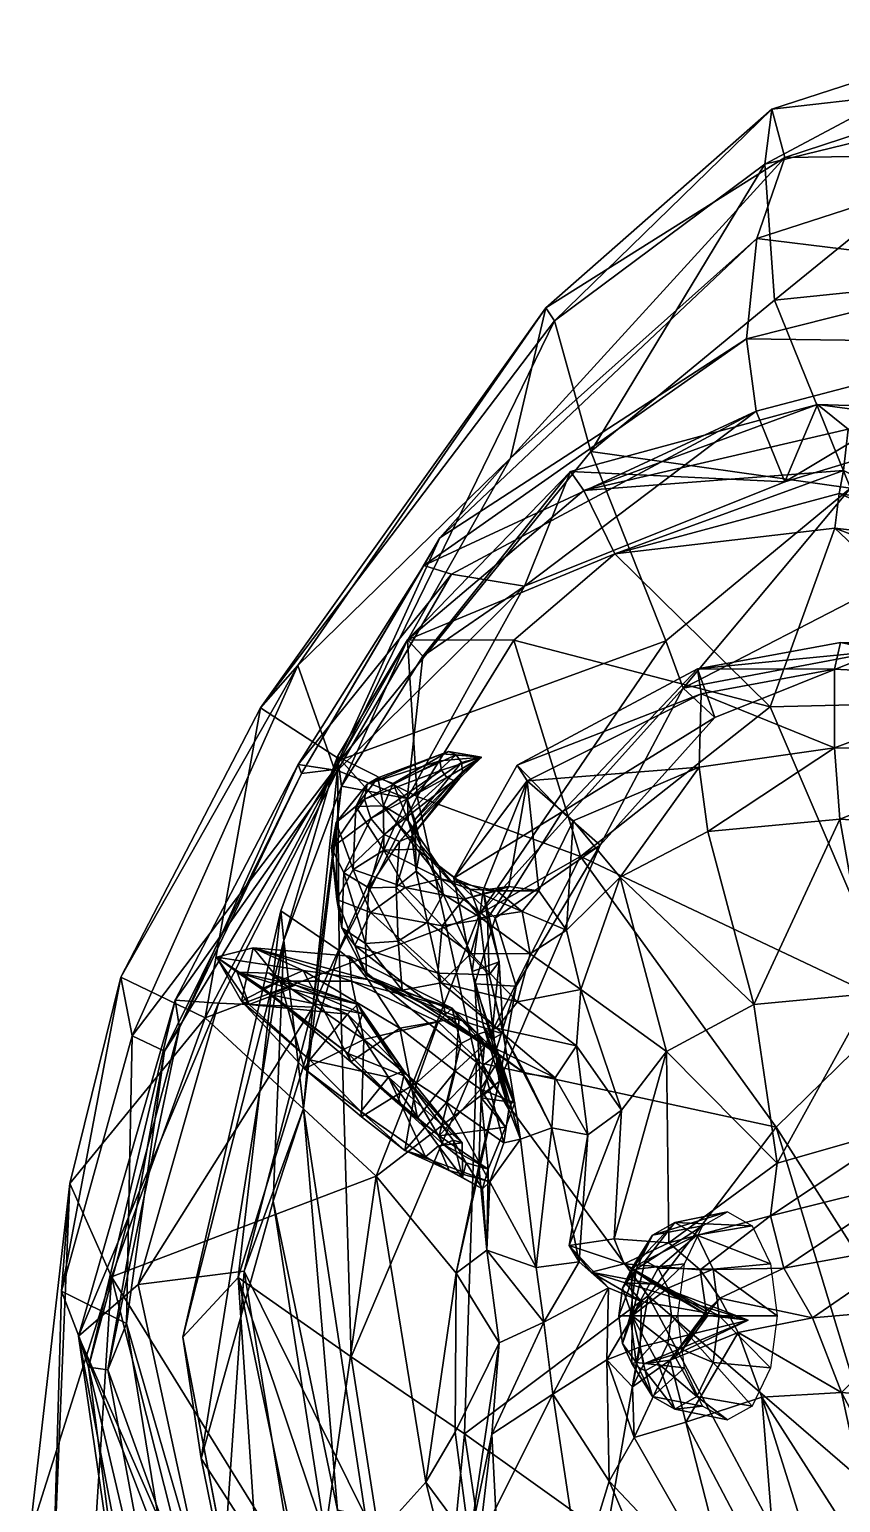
# Model space of a CAD drawing. Extents: x -0.46 to 0.46, y 0 to 1.52.
# Drawn here: x -0.46 to -0.083, y 0.83 to 1.515 of the extents above; entities that cross this region are included whole.
import ezdxf

# ---------------------------------------------------------------- set-up
doc = ezdxf.new("R2010")
doc.units = 0

# ---------------------------------------------------------------- blocks, each defined once
blk = doc.blocks.new('Mesh')
at = {"layer": 'Meshes'}
mesh = blk.add_polyface(dxfattribs=at)
corners = [(0, 1.515251, -0.533029), (-0.114572, 1.478219, -0.524305), (0, 1.491224, -0.36132), (-0.10853, 1.455653, -0.355331), (-0.113353, 1.389298, -0.829547), (0, 1.401005, -0.850805), (-0.077967, 1.301869, -0.944955), (-0.121794, 1.337687, 0.126862), (-0.108528, 1.304915, 0.360089), (0, 1.3697, 0.123007), (-0.117833, 1.452666, -0.677125), (0, 1.481308, -0.69482), (-0.335016, 1.21944, -0.477144), (-0.21962, 1.385795, -0.509012), (-0.352477, 1.199774, -0.606807), (-0.215624, 1.379687, -0.638821), (-0.201975, 1.300758, 0.676339), (-0.284059, 1.231316, 0.669572), (-0.187521, 1.271414, 0.788019), (-0.093267, 1.340819, 0.537123), (-0.078983, 1.329372, 0.67276), (0, 1.328178, 0.531584), (-0.038019, 1.34237, 0.674176), (-0.208275, 1.309593, 0.514568), (-0.113353, 1.389298, -0.829547), (-0.077967, 1.301869, -0.944955), (-0.198746, 1.318974, -0.792401), (-0.163891, 1.230911, -0.925097), (-0.117833, 1.452666, -0.677125), (-0.215624, 1.379687, -0.638821), (-0.114572, 1.478219, -0.524305), (-0.21962, 1.385795, -0.509012), (-0.10853, 1.455653, -0.355331), (-0.236095, 1.315803, -0.33644), (-0.126253, 1.371295, -0.069033), (-0.27641, 1.265942, -0.024242), (-0.121794, 1.337687, 0.126862), (-0.26358, 1.261915, 0.140392), (-0.093267, 1.340819, 0.537123), (-0.108528, 1.304915, 0.360089), (-0.229655, 1.256244, 0.334608), (-0.083203, 1.299486, 0.776489), (-0.085151, 1.283248, 0.801816), (-0.121475, 1.417969, -0.199653), (0, 1.457249, -0.212704), (-0.236095, 1.315803, -0.33644), (-0.121475, 1.417969, -0.199653), (-0.268996, 1.278754, -0.166749), (-0.126253, 1.371295, -0.069033), (0, 1.403213, -0.085812), (0, 1.457249, -0.212704), (-0.121475, 1.417969, -0.199653), (-0.108528, 1.304915, 0.360089), (0, 1.337871, 0.376398), (-0.078983, 1.329372, 0.67276), (-0.198746, 1.318974, -0.792401), (-0.315181, 1.175598, -0.764996), (-0.063837, 1.256372, -1.006457), (0, 1.268361, -1.014367), (-0.081137, 1.310106, 0.74677), (-0.083203, 1.299486, 0.776489), (-0.049248, 1.293766, 0.745544), (-0.031367, 1.277087, 0.777065), (-0.028482, 1.340985, 0.725216), (-0.060854, 1.324017, 0.725216), (-0.027126, 1.328997, 0.812922), (-0.039245, 1.297518, 0.812922), (-0.049248, 1.293766, 0.745544), (-0.029112, 1.273484, 0.812922), (-0.078983, 1.329372, 0.67276), (-0.060854, 1.324017, 0.725216), (-0.083203, 1.299486, 0.776489), (-0.085151, 1.283248, 0.801816), (-0.031367, 1.277087, 0.777065), (0, 1.251145, 0.798667), (-0.081137, 1.310106, 0.74677)]
mesh.append_faces([[corners[k] for k in face] for face in [(0, 1, 2), (3, 2, 1), (4, 5, 6), (7, 8, 9), (1, 0, 10), (11, 10, 0), (12, 13, 14), (15, 14, 13), (16, 17, 18), (19, 20, 21), (20, 22, 21), (16, 23, 17), (24, 25, 26), (27, 26, 25), (24, 26, 28), (29, 28, 26), (30, 31, 32), (33, 32, 31), (34, 35, 36), (37, 36, 35), (38, 39, 23), (40, 23, 39), (41, 18, 42), (43, 44, 3), (13, 12, 45), (32, 33, 46), (47, 46, 33), (7, 9, 48), (49, 48, 9), (37, 40, 36), (39, 36, 40), (50, 51, 49), (48, 49, 51), (46, 47, 34), (35, 34, 47), (52, 19, 53), (23, 16, 38), (54, 38, 16), (10, 11, 4), (55, 56, 15), (28, 29, 30), (31, 30, 29), (57, 6, 58), (59, 60, 61), (62, 61, 60), (63, 64, 65), (66, 65, 64), (67, 68, 64), (66, 64, 68), (20, 64, 22), (63, 22, 64), (59, 61, 69), (70, 69, 61), (71, 72, 73), (74, 73, 72), (16, 75, 54), (16, 18, 75), (41, 75, 18)]], dxfattribs={"color": 254})
mesh = blk.add_polyface(dxfattribs=at)
corners = [(0, 1.337871, 0.376398), (0, 1.3697, 0.123007), (-0.108528, 1.304915, 0.360089), (0, 1.491224, -0.36132), (-0.10853, 1.455653, -0.355331), (0, 1.457249, -0.212704), (0, 1.328178, 0.531584), (0, 1.337871, 0.376398), (-0.093267, 1.340819, 0.537123), (0, 1.401005, -0.850805), (-0.113353, 1.389298, -0.829547), (0, 1.481308, -0.69482), (-0.029112, 1.273484, 0.812922), (-0.049248, 1.293766, 0.745544), (0, 1.255352, 0.812923), (-0.029351, 1.297518, 1.253847), (-0.019217, 1.320011, 1.253847), (-0.030897, 1.297518, 1.166052), (-0.020764, 1.273851, 1.166052), (-0.033219, 1.297518, 1.075631), (-0.023086, 1.322514, 1.075631), (-0.033976, 1.297518, 0.991295), (-0.023843, 1.322813, 0.991295), (-0.023086, 1.272521, 1.075631), (-0.023843, 1.272223, 0.991295), (-0.020764, 1.321185, 1.166052), (-0.033976, 1.297518, 0.991295), (-0.023843, 1.322813, 0.991295), (-0.035195, 1.297518, 0.911391), (-0.025062, 1.323454, 0.911391), (-0.023843, 1.272223, 0.991295), (-0.022481, 1.271582, 0.911391), (-0.039245, 1.297518, 0.812922), (-0.027126, 1.328997, 0.812922), (-0.031367, 1.277087, 0.777065), (0, 1.259705, 0.777615), (-0.021388, 1.321433, 1.189144), (-0.032032, 1.297192, 1.188607), (-0.028351, 1.331795, 1.322527), (-0.043068, 1.305744, 1.325265), (-0.028212, 1.328228, 1.325265), (-0.021185, 1.321447, 1.189232), (-0.037459, 1.297919, 1.322527), (-0.03206, 1.297206, 1.188684), (-0.019151, 1.273409, 1.190492), (-0.028212, 1.269463, 1.325265), (-0.019341, 1.320054, 1.278736), (-0.029357, 1.297506, 1.27882), (-0.032102, 1.336557, 1.411768), (-0.046819, 1.306895, 1.414506), (-0.031963, 1.332496, 1.414506), (-0.016837, 1.320225, 1.279816), (-0.04121, 1.297986, 1.411768), (-0.029808, 1.297729, 1.280044), (-0.019007, 1.274121, 1.279646), (-0.031963, 1.265585, 1.414506), (-0.018579, 1.318616, 1.34945), (-0.028506, 1.297508, 1.349716), (-0.031193, 1.33642, 1.454803), (-0.043651, 1.305102, 1.457243), (-0.037113, 1.333909, 1.457243), (-0.018732, 1.318464, 1.349345), (-0.043483, 1.298096, 1.454802), (-0.027913, 1.297786, 1.349942), (-0.020142, 1.276685, 1.349716), (-0.037113, 1.264473, 1.457243), (-0.039525, 1.305181, 1.500012), (-0.027067, 1.336823, 1.497572), (-0.028506, 1.297508, 1.392485), (-0.032987, 1.334286, 1.500012), (-0.018732, 1.318464, 1.392114), (-0.039357, 1.298102, 1.497572), (-0.027913, 1.297786, 1.392711), (-0.020142, 1.276685, 1.392485), (-0.032987, 1.264132, 1.500012), (-0.029367, 1.333645, 1.537029), (-0.015223, 1.317866, 1.443193), (-0.035616, 1.298138, 1.534799), (-0.026855, 1.297816, 1.442678), (-0.015913, 1.277305, 1.443114), (-0.029367, 1.264803, 1.537029), (-0.036751, 1.29888, 1.53703), (-0.025818, 1.332395, 1.5348), (-0.021517, 1.29388, 1.443114), (-0.034451, 1.298699, 1.570149), (-0.023519, 1.327982, 1.567919), (-0.021517, 1.29388, 1.476234), (-0.043068, 1.289129, 1.325265), (-0.032032, 1.29768, 1.188607), (-0.028351, 1.263078, 1.322527), (-0.021388, 1.27344, 1.189144), (-0.046819, 1.287978, 1.414506), (-0.029357, 1.297367, 1.27882), (-0.032103, 1.258316, 1.411768), (-0.019341, 1.274819, 1.278735), (-0.043651, 1.289771, 1.457243), (-0.028506, 1.297365, 1.349716), (-0.031193, 1.258452, 1.454802), (-0.018579, 1.276257, 1.34945), (-0.039525, 1.289692, 1.500012), (-0.028506, 1.297365, 1.392485), (-0.027067, 1.258049, 1.497572), (-0.036751, 1.295993, 1.53703), (-0.021517, 1.300993, 1.443114), (-0.025818, 1.262478, 1.5348), (-0.034452, 1.296174, 1.570149), (-0.021517, 1.300993, 1.476233), (-0.023519, 1.266891, 1.567919)]
mesh.append_faces([[corners[k] for k in face] for face in [(0, 1, 2), (3, 4, 5), (6, 7, 8), (9, 10, 11), (12, 13, 14), (15, 16, 17), (17, 18, 15), (19, 20, 21), (22, 21, 20), (23, 19, 24), (21, 24, 19), (17, 25, 19), (19, 23, 17), (26, 27, 28), (29, 28, 27), (30, 26, 31), (28, 31, 26), (28, 29, 32), (33, 32, 29), (31, 28, 12), (32, 12, 28), (13, 34, 35), (36, 37, 38), (39, 38, 37), (40, 41, 42), (43, 42, 41), (43, 44, 42), (45, 42, 44), (46, 47, 48), (49, 48, 47), (50, 51, 52), (53, 52, 51), (53, 54, 52), (55, 52, 54), (56, 57, 58), (59, 58, 57), (60, 61, 62), (63, 62, 61), (63, 64, 62), (65, 62, 64), (66, 67, 68), (69, 70, 71), (72, 71, 70), (72, 73, 71), (74, 71, 73), (75, 76, 77), (78, 79, 77), (80, 77, 79), (81, 82, 83), (84, 85, 86), (87, 88, 89), (90, 89, 88), (91, 92, 93), (94, 93, 92), (95, 96, 97), (98, 97, 96), (99, 100, 101), (102, 103, 104), (105, 106, 107)]], dxfattribs={"color": 254})
mesh = blk.add_polyface(dxfattribs=at)
corners = [(-0.334864, 1.17344, -0.008152), (-0.27641, 1.265942, -0.024242), (-0.33344, 1.169196, -0.148889), (-0.268996, 1.278754, -0.166749), (-0.284178, 1.157604, 0.314571), (-0.229655, 1.256244, 0.334608), (-0.316565, 1.170591, 0.155535), (-0.26358, 1.261915, 0.140392), (-0.317998, 1.17101, -0.316945), (-0.236095, 1.315803, -0.33644), (-0.335016, 1.21944, -0.477144), (-0.316565, 1.170591, 0.155535), (-0.26358, 1.261915, 0.140392), (-0.315181, 1.175598, -0.764996), (-0.378254, 1.055511, -0.754824), (-0.352477, 1.199774, -0.606807), (-0.335016, 1.21944, -0.477144), (-0.412246, 1.047188, -0.462044), (-0.317998, 1.17101, -0.316945), (-0.352477, 1.199774, -0.606807), (-0.215624, 1.379687, -0.638821), (-0.315181, 1.175598, -0.764996), (-0.417389, 1.07446, -0.603646), (-0.316567, 1.177092, 0.674269), (-0.284059, 1.231316, 0.669572), (-0.314782, 1.163291, 0.525202), (-0.276877, 1.223775, 0.518283), (-0.279601, 1.158522, 0.77978), (-0.234621, 1.231194, 0.787648), (-0.341636, 1.0915, 0.537693), (-0.315812, 1.086902, 0.76278), (-0.280601, 1.147629, -1.383995), (-0.28407, 1.157102, -1.382217), (-0.277886, 1.135619, -1.36263), (-0.283686, 1.14722, -1.359002), (-0.282084, 1.1401, -1.390649), (-0.28002, 1.123823, -1.36877), (-0.301114, 1.148293, -1.408959), (-0.29499, 1.140857, -1.406136), (-0.313628, 1.122999, -1.379406), (-0.304027, 1.157166, -1.406916), (-0.319427, 1.134601, -1.375778), (-0.30281, 1.164291, -1.400832), (-0.317293, 1.146396, -1.369638), (-0.297857, 1.16712, -1.392846), (-0.30804, 1.153881, -1.363333), (-0.290769, 1.164499, -1.385752), (-0.295204, 1.154196, -1.35927), (-0.309341, 1.124591, -1.325785), (-0.294992, 1.133573, -1.325751), (-0.279711, 1.133962, -1.332219), (-0.258485, 1.170118, -1.431602), (-0.258912, 1.174341, -1.430779), (-0.259865, 1.166871, -1.434206), (-0.262486, 1.165891, -1.437617), (-0.287731, 1.137627, -1.399218), (-0.265684, 1.167361, -1.440051), (-0.268306, 1.170797, -1.440624), (-0.269087, 1.175026, -1.439328), (-0.267857, 1.178335, -1.436418), (-0.264932, 1.179409, -1.433226), (-0.261355, 1.177856, -1.431329)]
mesh.append_faces([[corners[k] for k in face] for face in [(0, 1, 2), (3, 2, 1), (4, 5, 6), (7, 6, 5), (8, 9, 10), (11, 12, 0), (1, 0, 12), (2, 3, 8), (9, 8, 3), (13, 14, 15), (16, 17, 18), (19, 20, 21), (15, 22, 16), (23, 24, 25), (26, 25, 24), (26, 4, 25), (23, 27, 24), (28, 24, 27), (25, 29, 23), (27, 23, 30), (31, 32, 33), (34, 33, 32), (35, 31, 36), (37, 38, 39), (40, 37, 41), (42, 40, 43), (41, 43, 40), (44, 42, 45), (43, 45, 42), (46, 44, 47), (45, 47, 44), (32, 46, 34), (47, 34, 46), (45, 43, 48), (47, 45, 49), (48, 49, 45), (34, 47, 50), (49, 50, 47), (51, 52, 31), (32, 31, 52), (53, 51, 35), (31, 35, 51), (54, 53, 55), (35, 55, 53), (56, 54, 38), (55, 38, 54), (57, 56, 37), (38, 37, 56), (58, 57, 40), (37, 40, 57), (59, 58, 42), (40, 42, 58), (60, 59, 44), (42, 44, 59), (61, 60, 46), (44, 46, 60), (52, 61, 32), (46, 32, 61)]], dxfattribs={"color": 254})
mesh = blk.add_polyface(dxfattribs=at)
corners = [(-0.248839, 1.114913, -1.231756), (-0.262511, 1.120451, -1.180367), (-0.228445, 1.165832, -1.270773), (-0.232968, 1.172981, -1.184636), (-0.243274, 1.101869, -1.109294), (-0.212075, 1.151285, -1.089059), (-0.147357, 1.206186, -1.283632), (-0.22289, 1.114574, -1.307619), (-0.207014, 1.147182, -1.323399), (-0.210056, 1.096257, -1.325508), (-0.236955, 1.116675, -1.282762), (-0.241466, 1.08159, -1.230007), (-0.253992, 1.077022, -1.187852), (-0.245983, 1.075521, -1.253788), (-0.246879, 1.101758, -1.260431), (-0.252712, 1.071416, -1.118911), (-0.198746, 1.318974, -0.792401), (-0.163891, 1.230911, -0.925097), (-0.315181, 1.175598, -0.764996), (-0.250557, 1.103714, -0.893329), (-0.234621, 1.231194, 0.787648), (-0.187521, 1.271414, 0.788019), (-0.284059, 1.231316, 0.669572), (-0.276877, 1.223775, 0.518283), (-0.208275, 1.309593, 0.514568), (-0.229655, 1.256244, 0.334608), (-0.284178, 1.157604, 0.314571), (-0.233541, 1.070262, -1.041313), (-0.194389, 1.135778, -1.019275), (-0.241454, 1.025889, -0.975757), (-0.279601, 1.158522, 0.77978), (-0.203523, 1.130556, 0.850704), (-0.251929, 1.03497, 0.841469), (-0.249671, 1.176748, -1.449145), (-0.258912, 1.174341, -1.430779), (-0.258485, 1.170118, -1.431602), (-0.259865, 1.166871, -1.434206), (-0.262486, 1.165891, -1.437617), (-0.265684, 1.167361, -1.440051), (-0.268306, 1.170797, -1.440624), (-0.269087, 1.175026, -1.439328), (-0.267857, 1.178335, -1.436418), (-0.264932, 1.179409, -1.433226), (-0.261355, 1.177856, -1.431329), (-0.254991, 1.115359, -1.321908), (-0.268611, 1.120257, -1.308589), (-0.242521, 1.114672, -1.305722), (-0.258017, 1.110665, -1.289274), (-0.249913, 1.102068, -1.335757), (-0.230654, 1.104962, -1.322045), (-0.254575, 1.085416, -1.344734), (-0.226949, 1.085243, -1.332009), (-0.203355, 1.06872, -1.329595), (-0.267872, 1.098341, -1.280775), (-0.270016, 1.076313, -1.278411), (-0.26745, 1.113072, -1.352851), (-0.269323, 1.125993, -1.342471), (-0.274699, 1.099968, -1.359736), (-0.268398, 1.071792, -1.346147)]
mesh.append_faces([[corners[k] for k in face] for face in [(0, 1, 2), (3, 2, 1), (4, 5, 1), (3, 1, 5), (2, 3, 6), (7, 8, 9), (8, 7, 2), (10, 2, 7), (11, 12, 0), (1, 0, 12), (13, 11, 14), (0, 14, 11), (2, 10, 0), (14, 0, 10), (12, 15, 1), (4, 1, 15), (16, 17, 18), (19, 18, 17), (20, 21, 22), (23, 22, 24), (24, 25, 23), (26, 23, 25), (27, 28, 4), (5, 4, 28), (19, 28, 29), (30, 31, 20), (31, 30, 32), (33, 34, 35), (33, 35, 36), (33, 36, 37), (33, 37, 38), (33, 38, 39), (33, 39, 40), (33, 40, 41), (33, 41, 42), (33, 42, 43), (33, 43, 34), (44, 45, 46), (47, 46, 45), (48, 44, 49), (46, 49, 44), (50, 48, 51), (49, 51, 48), (46, 47, 10), (14, 10, 47), (49, 46, 7), (10, 7, 46), (51, 49, 9), (7, 9, 49), (9, 52, 51), (53, 54, 13), (47, 53, 14), (13, 14, 53), (55, 56, 48), (44, 48, 56), (57, 55, 50), (48, 50, 55), (50, 58, 57)]], dxfattribs={"color": 254})
mesh = blk.add_polyface(dxfattribs=at)
corners = [(-0.082624, 1.230108, -1.17756), (-0.085409, 1.217723, -1.291375), (-0.149071, 1.21786, -1.182005), (-0.147357, 1.206186, -1.283632), (-0.14425, 1.14215, -1.389224), (-0.082855, 1.147955, -1.405828), (-0.12284, 1.06167, -1.432474), (-0.068456, 1.066913, -1.451326), (-0.085424, 1.181174, -1.351693), (-0.148332, 1.172147, -1.343492), (-0.14097, 1.195292, -1.081044), (-0.063693, 1.226234, -1.084658), (-0.082855, 1.147955, -1.405828), (-0.000017, 1.142934, -1.402693), (-0.068456, 1.066913, -1.451326), (-0.000017, 1.064723, -1.458554), (-0.085409, 1.217723, -1.291375), (-0.082624, 1.230108, -1.17756), (-0.000017, 1.213232, -1.287914), (-0.000017, 1.226909, -1.171195), (-0.085409, 1.217723, -1.291375), (-0.000017, 1.213232, -1.287914), (-0.085424, 1.181174, -1.351693), (-0.000017, 1.180527, -1.351366), (-0.063693, 1.226234, -1.084658), (0, 1.231919, -1.086145), (-0.14097, 1.195292, -1.081044), (-0.149071, 1.21786, -1.182005), (-0.212075, 1.151285, -1.089059), (-0.232968, 1.172981, -1.184636), (-0.147357, 1.206186, -1.283632), (-0.14425, 1.14215, -1.389224), (-0.12284, 1.06167, -1.432474), (-0.185049, 1.12097, -1.368596), (-0.207014, 1.147182, -1.323399), (-0.228445, 1.165832, -1.270773), (-0.148332, 1.172147, -1.343492), (-0.210056, 1.096257, -1.325508), (-0.203355, 1.06872, -1.329595), (-0.115223, 1.200244, 0.870956), (0, 1.203002, 0.842631), (-0.085151, 1.283248, 0.801816), (0, 1.251145, 0.798667), (-0.085151, 1.283248, 0.801816), (-0.187521, 1.271414, 0.788019), (-0.115223, 1.200244, 0.870956), (-0.234621, 1.231194, 0.787648), (0, 1.071758, 0.877127), (0, 1.203002, 0.842631), (-0.055367, 1.060557, 0.903845), (-0.115223, 1.200244, 0.870956), (-0.063837, 1.256372, -1.006457), (-0.155712, 1.208942, -1.01045), (-0.163891, 1.230911, -0.925097), (-0.077967, 1.301869, -0.944955), (-0.063837, 1.256372, -1.006457), (0, 1.268361, -1.014367), (-0.155712, 1.208942, -1.01045), (-0.194389, 1.135778, -1.019275), (-0.250557, 1.103714, -0.893329), (-0.163891, 1.230911, -0.925097), (-0.203523, 1.130556, 0.850704), (-0.055367, 1.060557, 0.903845), (0, 1.258652, 1.075632), (-0.023086, 1.272521, 1.075631), (0, 1.257709, 0.991296), (0, 1.261031, 1.166052), (-0.020764, 1.273851, 1.166052), (-0.023843, 1.272223, 0.991295), (0, 1.259761, 0.911391), (-0.022481, 1.271582, 0.911391), (0, 1.255352, 0.812923), (0, 1.259705, 0.777615), (-0.031367, 1.277087, 0.777065), (-0.000345, 1.253736, 1.325265), (-0.028351, 1.263078, 1.322527), (-0.000345, 1.26397, 1.188933), (-0.000345, 1.245701, 1.414506), (-0.032103, 1.258316, 1.411768), (-0.000345, 1.26503, 1.279529), (-0.000403, 1.245338, 1.457243), (-0.031193, 1.258452, 1.454802), (-0.000351, 1.267485, 1.349374), (-0.000403, 1.245729, 1.500012), (-0.027067, 1.258049, 1.497572), (-0.000351, 1.267485, 1.392143), (-0.000372, 1.25002, 1.53703), (-0.025818, 1.262478, 1.5348), (-0.000349, 1.269924, 1.442555), (-0.000372, 1.255745, 1.570149), (-0.023519, 1.266891, 1.567919), (-0.000349, 1.269924, 1.475675)]
mesh.append_faces([[corners[k] for k in face] for face in [(0, 1, 2), (3, 2, 1), (4, 5, 6), (7, 6, 5), (1, 8, 3), (9, 3, 8), (10, 11, 2), (0, 2, 11), (12, 13, 14), (15, 14, 13), (16, 17, 18), (19, 18, 17), (20, 21, 22), (23, 22, 21), (17, 24, 19), (25, 19, 24), (26, 27, 28), (29, 28, 27), (27, 30, 29), (31, 32, 33), (34, 35, 36), (30, 36, 35), (22, 23, 12), (13, 12, 23), (9, 8, 4), (5, 4, 8), (34, 36, 33), (31, 33, 36), (37, 33, 38), (33, 37, 34), (39, 40, 41), (42, 41, 40), (43, 44, 45), (46, 45, 44), (47, 48, 49), (50, 49, 48), (51, 11, 52), (10, 52, 11), (53, 54, 52), (51, 52, 54), (24, 55, 25), (56, 25, 55), (57, 26, 58), (28, 58, 26), (58, 59, 57), (60, 57, 59), (45, 46, 61), (45, 61, 62), (63, 64, 65), (66, 67, 63), (65, 68, 69), (69, 70, 71), (42, 72, 73), (74, 75, 76), (77, 78, 79), (80, 81, 82), (83, 84, 85), (86, 87, 88), (89, 90, 91)]], dxfattribs={"color": 254})
mesh = blk.add_polyface(dxfattribs=at)
corners = [(-0.315181, 1.175598, -0.764996), (-0.250557, 1.103714, -0.893329), (-0.378254, 1.055511, -0.754824), (-0.417389, 1.07446, -0.603646), (-0.352477, 1.199774, -0.606807), (-0.397077, 1.040035, -0.294104), (-0.317998, 1.17101, -0.316945), (-0.412246, 1.047188, -0.462044), (-0.33344, 1.169196, -0.148889), (-0.390117, 1.0509, -0.124181), (-0.334864, 1.17344, -0.008152), (-0.392133, 1.063792, 0.008478), (-0.316565, 1.170591, 0.155535), (-0.372005, 1.062321, 0.173291), (-0.284178, 1.157604, 0.314571), (-0.328173, 1.060432, 0.316278), (-0.335016, 1.21944, -0.477144), (-0.328173, 1.060432, 0.316278), (-0.314782, 1.163291, 0.525202), (-0.284178, 1.157604, 0.314571), (-0.343043, 1.105304, 0.675234), (-0.316567, 1.177092, 0.674269), (-0.341636, 1.0915, 0.537693), (-0.315812, 1.086902, 0.76278), (-0.251929, 1.03497, 0.841469), (-0.279601, 1.158522, 0.77978), (-0.341636, 1.0915, 0.537693), (-0.314782, 1.163291, 0.525202), (-0.332474, 1.013368, 0.404321), (-0.277886, 1.135619, -1.36263), (-0.28002, 1.123823, -1.36877), (-0.280601, 1.147629, -1.383995), (-0.287731, 1.137627, -1.399218), (-0.282084, 1.1401, -1.390649), (-0.289273, 1.116339, -1.375075), (-0.29499, 1.140857, -1.406136), (-0.30211, 1.116024, -1.379138), (-0.313628, 1.122999, -1.379406), (-0.319427, 1.134601, -1.375778), (-0.301114, 1.148293, -1.408959), (-0.283686, 1.14722, -1.359002), (-0.269323, 1.125993, -1.342471), (-0.279711, 1.133962, -1.332219), (-0.26745, 1.113072, -1.352851), (-0.274699, 1.099968, -1.359736), (-0.288424, 1.091233, -1.360377), (-0.303655, 1.090079, -1.354242), (-0.314641, 1.097327, -1.343556), (-0.317293, 1.146396, -1.369638), (-0.316908, 1.110568, -1.332587), (-0.309341, 1.124591, -1.325785), (-0.301231, 1.10448, -1.305795), (-0.308545, 1.089215, -1.316096), (-0.270016, 1.076313, -1.278411), (-0.285179, 1.11621, -1.302507), (-0.267872, 1.098341, -1.280775), (-0.268611, 1.120257, -1.308589), (-0.258017, 1.110665, -1.289274), (-0.254991, 1.115359, -1.321908), (-0.268398, 1.071792, -1.346147), (-0.286584, 1.068407, -1.340647), (-0.303199, 1.075418, -1.329213), (-0.294992, 1.133573, -1.325751), (-0.355943, 1.088021, -1.129597), (-0.372936, 1.0837, -1.126281), (-0.33253, 1.077487, -1.106033)]
mesh.append_faces([[corners[k] for k in face] for face in [(0, 1, 2), (3, 4, 2), (5, 6, 7), (6, 5, 8), (9, 8, 5), (8, 9, 10), (11, 10, 9), (10, 11, 12), (13, 12, 11), (14, 12, 15), (13, 15, 12), (7, 16, 3), (17, 18, 19), (20, 21, 22), (20, 23, 21), (23, 24, 25), (26, 27, 28), (29, 30, 31), (32, 33, 34), (30, 34, 33), (35, 32, 36), (34, 36, 32), (36, 37, 35), (37, 38, 39), (29, 40, 41), (42, 41, 40), (30, 29, 43), (41, 43, 29), (34, 30, 44), (43, 44, 30), (36, 34, 45), (44, 45, 34), (37, 36, 46), (45, 46, 36), (38, 37, 47), (46, 47, 37), (48, 38, 49), (47, 49, 38), (49, 50, 48), (51, 52, 53), (54, 51, 55), (53, 55, 51), (56, 54, 57), (55, 57, 54), (41, 42, 58), (56, 58, 42), (45, 44, 59), (46, 45, 60), (47, 46, 61), (49, 47, 52), (61, 52, 47), (50, 49, 51), (52, 51, 49), (62, 50, 54), (51, 54, 50), (42, 62, 56), (54, 56, 62), (63, 64, 65)]], dxfattribs={"color": 254})
mesh = blk.add_polyface(dxfattribs=at)
corners = [(-0.372005, 1.062321, 0.173291), (-0.409406, 0.931537, 0.18872), (-0.328173, 1.060432, 0.316278), (-0.29869, 0.981866, -0.872468), (-0.378254, 1.055511, -0.754824), (-0.250557, 1.103714, -0.893329), (-0.343043, 1.105304, 0.675234), (-0.362855, 0.934781, 0.685884), (-0.315812, 1.086902, 0.76278), (-0.341636, 1.0915, 0.537693), (-0.38856, 0.90697, 0.57361), (-0.343043, 1.105304, 0.675234), (-0.341636, 1.0915, 0.537693), (-0.332474, 1.013368, 0.404321), (-0.346506, 0.97024, 0.444275), (-0.328173, 1.060432, 0.316278), (-0.314782, 1.163291, 0.525202), (-0.417389, 1.07446, -0.603646), (-0.378254, 1.055511, -0.754824), (-0.441108, 0.978452, -0.605236), (-0.412246, 1.047188, -0.462044), (-0.445104, 0.928435, -0.474404), (-0.308545, 1.089215, -1.316096), (-0.303199, 1.075418, -1.329213), (-0.266311, 1.056594, -1.288375), (-0.286584, 1.068407, -1.340647), (-0.303655, 1.090079, -1.354242), (-0.343303, 1.07261, -1.163795), (-0.361312, 1.063353, -1.160513), (-0.355943, 1.088021, -1.129597), (-0.372936, 1.0837, -1.126281), (-0.292839, 1.027903, -1.167308), (-0.285725, 1.03096, -1.140543), (-0.312037, 1.057184, -1.163003), (-0.307133, 1.06183, -1.13848), (-0.311104, 1.08419, -1.142927), (-0.310089, 1.072658, -1.161948), (-0.355943, 1.088021, -1.129597), (-0.343303, 1.07261, -1.163795), (-0.357764, 1.061677, -1.155275), (-0.363313, 1.076717, -1.128177), (-0.305048, 1.057337, -1.109485), (-0.348236, 1.066348, -1.105636), (-0.351197, 1.069294, -1.09816), (-0.33253, 1.077487, -1.106033), (-0.302553, 1.07339, -1.120087), (-0.33253, 1.077487, -1.106033), (-0.310452, 1.035124, -1.086322), (-0.351197, 1.069294, -1.09816), (-0.311671, 1.038957, -1.094821), (-0.348236, 1.066348, -1.105636), (-0.336214, 1.070677, -1.11707), (-0.348472, 1.076251, -1.131245), (-0.338613, 1.069065, -1.146774), (-0.329556, 1.035929, -1.172598), (-0.331995, 1.031806, -1.180665), (-0.304381, 1.045494, -1.184538), (-0.269799, 1.053666, -1.17145), (-0.304381, 1.045494, -1.184538), (-0.263265, 1.060025, -1.151909), (-0.287615, 1.050728, -1.097294), (-0.305743, 1.011915, -1.176263), (-0.305398, 1.009541, -1.183834), (-0.279853, 1.025279, -1.188245), (-0.279442, 1.009008, -1.091644), (-0.288607, 1.01581, -1.098594), (-0.336214, 1.070677, -1.11707), (-0.348472, 1.076251, -1.131245), (-0.285797, 1.028553, -1.111916), (-0.292839, 1.027903, -1.167308), (-0.312037, 1.057184, -1.163003), (-0.338613, 1.069065, -1.146774)]
mesh.append_faces([[corners[k] for k in face] for face in [(0, 1, 2), (3, 4, 5), (6, 7, 8), (9, 10, 11), (12, 13, 14), (15, 13, 16), (17, 18, 19), (20, 17, 21), (22, 23, 24), (25, 23, 26), (27, 28, 29), (30, 29, 28), (31, 32, 33), (34, 33, 32), (35, 36, 37), (38, 37, 36), (28, 39, 30), (40, 30, 39), (34, 32, 41), (40, 42, 30), (43, 30, 42), (43, 44, 30), (35, 37, 45), (46, 45, 37), (47, 48, 49), (50, 49, 48), (41, 51, 34), (52, 34, 51), (33, 34, 53), (52, 53, 34), (39, 28, 54), (55, 54, 28), (56, 55, 27), (28, 27, 55), (57, 58, 36), (38, 36, 58), (35, 59, 36), (46, 60, 45), (60, 46, 47), (48, 47, 46), (54, 55, 61), (62, 61, 55), (63, 62, 56), (55, 56, 62), (64, 47, 65), (49, 65, 47), (42, 40, 66), (67, 66, 40), (49, 50, 41), (51, 41, 50), (65, 49, 68), (41, 68, 49), (61, 69, 54), (70, 54, 69), (54, 70, 39), (71, 39, 70), (39, 71, 40), (67, 40, 71)]], dxfattribs={"color": 254})
mesh = blk.add_polyface(dxfattribs=at)
corners = [(-0.244916, 1.04558, -1.19327), (-0.239547, 1.048406, -1.236328), (-0.231512, 0.999141, -1.201274), (-0.216845, 1.004349, -1.256261), (-0.187929, 0.952735, -1.370655), (-0.162523, 0.950832, -1.393819), (-0.183277, 0.941167, -1.375734), (-0.224201, 0.939482, -1.213435), (-0.204236, 0.942053, -1.276883), (-0.220599, 0.913999, -1.216669), (-0.190512, 0.930004, -1.297658), (-0.208784, 0.949713, -1.327152), (-0.198518, 0.937192, -1.333706), (-0.241371, 0.904321, -1.101547), (-0.247114, 0.947537, -1.08924), (-0.184522, 1.012516, -1.353751), (-0.163461, 1.039889, -1.392704), (-0.200161, 1.001052, -1.310606), (-0.175126, 0.923527, -1.31495), (-0.182817, 0.93233, -1.335078), (-0.169497, 0.931681, -1.373555), (-0.203355, 1.06872, -1.329595), (-0.205347, 1.042482, -1.31832), (-0.215271, 1.027565, -1.295989), (-0.229336, 1.029667, -1.271132), (-0.185049, 1.12097, -1.368596), (-0.245808, 0.979229, -1.173403), (-0.239201, 0.997346, -1.17472), (-0.239283, 1.047984, -1.257875), (-0.236921, 1.012875, -1.166535), (-0.234969, 1.017211, -1.155538), (-0.234143, 1.016009, -1.139745), (-0.248637, 1.051702, -1.153758), (-0.233541, 1.070262, -1.041313), (-0.241454, 1.025889, -0.975757), (-0.194389, 1.135778, -1.019275), (-0.251929, 1.03497, 0.841469), (-0.257483, 0.861991, 0.826472), (-0.172004, 0.926179, 0.879637), (-0.203523, 1.130556, 0.850704), (-0.112552, 1.004645, 0.899531), (-0.184075, 0.929744, -1.338998), (-0.179524, 0.916928, -1.361783), (-0.185713, 0.916928, -1.33598), (-0.179601, 0.939125, -1.347243), (-0.173488, 0.942559, -1.358508), (-0.180437, 0.916928, -1.31289), (-0.177663, 0.938632, -1.318002), (-0.170085, 0.954521, -1.331967), (-0.226949, 1.085243, -1.332009), (-0.232821, 1.063047, -1.331807), (-0.254575, 1.085416, -1.344734), (-0.242675, 1.050723, -1.323309), (-0.254444, 1.046883, -1.304698), (-0.241888, 1.038826, -1.154453), (-0.241348, 1.036225, -1.130242)]
mesh.append_faces([[corners[k] for k in face] for face in [(0, 1, 2), (3, 2, 1), (4, 5, 6), (7, 8, 9), (10, 9, 8), (8, 11, 10), (12, 10, 11), (13, 14, 9), (7, 9, 14), (15, 16, 4), (11, 8, 17), (3, 17, 8), (2, 3, 7), (8, 7, 3), (10, 12, 18), (19, 18, 12), (17, 15, 11), (4, 11, 15), (4, 6, 11), (12, 11, 6), (19, 12, 20), (6, 20, 12), (16, 15, 21), (22, 21, 15), (23, 22, 17), (15, 17, 22), (17, 3, 23), (24, 23, 3), (16, 21, 25), (7, 26, 2), (27, 2, 26), (7, 14, 26), (28, 24, 1), (3, 1, 24), (0, 2, 29), (27, 29, 2), (30, 31, 32), (33, 34, 35), (36, 37, 38), (39, 36, 40), (38, 40, 36), (41, 42, 43), (44, 42, 41), (45, 42, 44), (46, 47, 43), (41, 43, 47), (47, 48, 41), (44, 41, 48), (49, 50, 51), (50, 49, 21), (52, 50, 22), (21, 22, 50), (53, 52, 23), (22, 23, 52), (23, 24, 53), (54, 55, 30), (31, 30, 55), (30, 29, 54)]], dxfattribs={"color": 254})
mesh = blk.add_polyface(dxfattribs=at)
corners = [(-0.112016, 0.988007, -1.455975), (-0.052771, 1.004878, -1.482106), (-0.11511, 0.96342, -1.45754), (-0.048005, 0.980232, -1.490109), (-0.147928, 0.938309, -1.405185), (-0.183277, 0.941167, -1.375734), (-0.162523, 0.950832, -1.393819), (-0.108982, 0.939119, -1.462815), (-0.045074, 0.950779, -1.490148), (-0.095632, 0.91607, -1.475422), (-0.043559, 0.92047, -1.502736), (-0.138662, 0.925182, -1.415715), (-0.145103, 0.918884, -1.397383), (-0.000017, 0.986184, -1.49346), (-0.000017, 1.00716, -1.486275), (-0.000017, 0.917663, -1.507587), (-0.000017, 0.951213, -1.493131), (-0.068456, 1.066913, -1.451326), (-0.000017, 1.064723, -1.458554), (-0.12284, 1.06167, -1.432474), (-0.187929, 0.952735, -1.370655), (-0.163461, 1.039889, -1.392704), (-0.185049, 1.12097, -1.368596), (-0.12284, 1.06167, -1.432474), (-0.147928, 0.938309, -1.405185), (-0.162523, 0.950832, -1.393819), (-0.138662, 0.925182, -1.415715), (-0.163461, 1.039889, -1.392704), (-0.169497, 0.931681, -1.373555), (-0.144263, 0.917095, -1.389823), (-0.125457, 0.914963, -1.349364), (-0.175126, 0.923527, -1.31495), (-0.182817, 0.93233, -1.335078), (-0.125457, 0.914963, -1.349364), (-0.169497, 0.931681, -1.373555), (-0.144263, 0.917095, -1.389823), (0, 0.871132, 0.792848), (0, 1.071758, 0.877127), (-0.020074, 0.85971, 0.802988), (-0.055367, 1.060557, 0.903845), (-0.112552, 1.004645, 0.899531), (-0.055367, 1.060557, 0.903845), (-0.203523, 1.130556, 0.850704), (-0.112552, 1.004645, 0.899531), (-0.167375, 0.939125, -1.369772), (-0.179524, 0.916928, -1.361783), (-0.173488, 0.942559, -1.358508), (-0.162901, 0.929744, -1.378017), (-0.159733, 0.960337, -1.351043), (-0.149381, 0.954521, -1.370119), (-0.173488, 0.942559, -1.358508), (-0.167375, 0.939125, -1.369772), (-0.141802, 0.938632, -1.384084), (-0.162901, 0.929744, -1.378017), (-0.139028, 0.916928, -1.389196), (-0.161263, 0.916928, -1.381035), (-0.170085, 0.954521, -1.331967), (-0.159733, 0.960337, -1.351043), (-0.179601, 0.939125, -1.347243), (-0.135179, 0.965356, -1.337718), (-0.12363, 0.958868, -1.359001), (-0.115175, 0.941142, -1.374581), (-0.11208, 0.916928, -1.380283), (-0.158278, 0.916928, -1.295154), (-0.155183, 0.941142, -1.300856), (-0.180437, 0.916928, -1.31289), (-0.177663, 0.938632, -1.318002), (-0.146729, 0.958868, -1.316436), (-0.146729, 0.958868, -1.316436), (-0.170085, 0.954521, -1.331967)]
mesh.append_faces([[corners[k] for k in face] for face in [(0, 1, 2), (3, 2, 1), (4, 5, 6), (7, 8, 9), (10, 9, 8), (2, 3, 7), (8, 7, 3), (11, 12, 4), (5, 4, 12), (3, 1, 13), (14, 13, 1), (10, 8, 15), (16, 15, 8), (8, 3, 16), (13, 16, 3), (17, 18, 1), (14, 1, 18), (19, 17, 0), (1, 0, 17), (6, 20, 21), (21, 22, 23), (24, 25, 2), (0, 2, 25), (7, 9, 26), (26, 24, 7), (2, 7, 24), (25, 27, 0), (19, 0, 27), (28, 5, 29), (12, 29, 5), (30, 31, 32), (33, 34, 35), (30, 32, 28), (36, 37, 38), (39, 38, 37), (40, 41, 42), (39, 43, 38), (44, 45, 46), (47, 45, 44), (48, 49, 50), (51, 50, 49), (49, 52, 51), (53, 51, 52), (52, 54, 53), (55, 53, 54), (56, 57, 58), (46, 58, 57), (59, 60, 48), (49, 48, 60), (60, 61, 49), (52, 49, 61), (61, 62, 52), (54, 52, 62), (63, 64, 65), (66, 65, 64), (64, 67, 66), (56, 66, 67), (68, 59, 69), (48, 69, 59)]], dxfattribs={"color": 254})
mesh = blk.add_polyface(dxfattribs=at)
corners = [(-0.249225, 0.975926, -1.146517), (-0.245808, 0.979229, -1.173403), (-0.247114, 0.947537, -1.08924), (-0.261458, 0.936834, -0.950653), (-0.250852, 0.986752, -1.070818), (-0.241454, 1.025889, -0.975757), (-0.249772, 1.018378, -1.08275), (-0.246537, 0.985145, -1.119261), (-0.238407, 1.004741, -1.125403), (-0.234143, 1.016009, -1.139745), (-0.412246, 1.047188, -0.462044), (-0.41488, 0.913431, -0.360277), (-0.397077, 1.040035, -0.294104), (-0.423456, 0.891875, -0.279155), (-0.392133, 1.063792, 0.008478), (-0.437223, 0.907435, 0.021572), (-0.372005, 1.062321, 0.173291), (-0.409406, 0.931537, 0.18872), (-0.390117, 1.0509, -0.124181), (-0.432499, 0.893081, -0.117936), (-0.360061, 0.937631, 0.306779), (-0.328173, 1.060432, 0.316278), (-0.261458, 0.936834, -0.950653), (-0.29869, 0.981866, -0.872468), (-0.241454, 1.025889, -0.975757), (-0.346506, 0.97024, 0.444275), (-0.38, 0.850625, 0.479387), (-0.341636, 1.0915, 0.537693), (-0.38856, 0.90697, 0.57361), (-0.310224, 0.897805, 0.786234), (-0.315812, 1.086902, 0.76278), (-0.362855, 0.934781, 0.685884), (-0.251929, 1.03497, 0.841469), (-0.362855, 0.934781, 0.685884), (-0.343043, 1.105304, 0.675234), (-0.328173, 1.060432, 0.316278), (-0.360061, 0.937631, 0.306779), (-0.332474, 1.013368, 0.404321), (-0.378254, 1.055511, -0.754824), (-0.29869, 0.981866, -0.872468), (-0.421764, 0.935026, -0.731125), (-0.441108, 0.978452, -0.605236), (-0.445104, 0.928435, -0.474404), (-0.417389, 1.07446, -0.603646), (-0.265898, 1.0162, -1.184636), (-0.285302, 0.993891, -1.182847), (-0.279853, 1.025279, -1.188245), (-0.305398, 1.009541, -1.183834), (-0.269625, 0.996001, -1.16341), (-0.258653, 0.997343, -1.146065), (-0.292839, 1.027903, -1.167308), (-0.305743, 1.011915, -1.176263), (-0.275683, 0.990842, -1.171798), (-0.267289, 0.996575, -1.108005), (-0.269348, 1.000723, -1.094962), (-0.288607, 1.01581, -1.098594), (-0.279442, 1.009008, -1.091644), (-0.262797, 0.998651, -1.123355), (-0.285797, 1.028553, -1.111916), (-0.264614, 0.984473, -1.166326), (-0.245808, 0.979229, -1.173403), (-0.256785, 0.988089, -1.119221), (-0.250012, 1.022424, -1.105224), (-0.258528, 0.981235, -1.145483), (-0.264614, 0.984473, -1.166326), (-0.239201, 0.997346, -1.17472), (-0.275683, 0.990842, -1.171798), (-0.292839, 1.027903, -1.167308), (-0.269625, 0.996001, -1.16341)]
mesh.append_faces([[corners[k] for k in face] for face in [(0, 1, 2), (2, 3, 4), (5, 4, 3), (4, 5, 6), (0, 2, 7), (4, 7, 2), (8, 7, 6), (4, 6, 7), (8, 6, 9), (10, 11, 12), (13, 12, 11), (14, 15, 16), (17, 16, 15), (12, 13, 18), (19, 18, 13), (20, 21, 17), (18, 19, 14), (15, 14, 19), (22, 23, 24), (25, 26, 27), (28, 27, 26), (29, 30, 31), (30, 29, 32), (33, 34, 28), (35, 36, 37), (38, 39, 40), (40, 41, 38), (41, 42, 43), (10, 42, 11), (44, 45, 46), (47, 46, 45), (48, 49, 50), (47, 45, 51), (52, 51, 45), (53, 54, 55), (56, 55, 54), (57, 58, 49), (52, 45, 59), (60, 59, 45), (61, 7, 53), (54, 53, 7), (62, 54, 8), (7, 8, 54), (63, 64, 0), (1, 0, 64), (45, 44, 60), (65, 60, 44), (63, 0, 61), (7, 61, 0), (57, 53, 58), (61, 53, 57), (61, 57, 63), (49, 63, 57), (64, 63, 48), (49, 48, 63), (66, 64, 48), (51, 52, 67), (68, 67, 52)]], dxfattribs={"color": 254})
mesh = blk.add_polyface(dxfattribs=at)
corners = [(-0.253992, 1.077022, -1.187852), (-0.241466, 1.08159, -1.230007), (-0.244916, 1.04558, -1.19327), (-0.239547, 1.048406, -1.236328), (-0.239283, 1.047984, -1.257875), (-0.245983, 1.075521, -1.253788), (-0.233541, 1.070262, -1.041313), (-0.249772, 1.018378, -1.08275), (-0.241454, 1.025889, -0.975757), (-0.252712, 1.071416, -1.118911), (-0.243274, 1.101869, -1.109294), (-0.248637, 1.051702, -1.153758), (-0.234143, 1.016009, -1.139745), (-0.236921, 1.012875, -1.166535), (-0.234969, 1.017211, -1.155538), (-0.250557, 1.103714, -0.893329), (-0.241454, 1.025889, -0.975757), (-0.29869, 0.981866, -0.872468), (-0.268398, 1.071792, -1.346147), (-0.254575, 1.085416, -1.344734), (-0.232821, 1.063047, -1.331807), (-0.286584, 1.068407, -1.340647), (-0.242675, 1.050723, -1.323309), (-0.303199, 1.075418, -1.329213), (-0.254444, 1.046883, -1.304698), (-0.266311, 1.056594, -1.288375), (-0.270016, 1.076313, -1.278411), (-0.308545, 1.089215, -1.316096), (-0.229336, 1.029667, -1.271132), (-0.288424, 1.091233, -1.360377), (-0.279442, 1.009008, -1.091644), (-0.269348, 1.000723, -1.094962), (-0.261838, 1.030667, -1.101313), (-0.250012, 1.022424, -1.105224), (-0.241888, 1.038826, -1.154453), (-0.248887, 1.033533, -1.170372), (-0.251003, 1.047842, -1.153046), (-0.259299, 1.043556, -1.170908), (-0.279853, 1.025279, -1.188245), (-0.265898, 1.0162, -1.184636), (-0.248231, 1.043317, -1.128193), (-0.241348, 1.036225, -1.130242), (-0.285725, 1.03096, -1.140543), (-0.292839, 1.027903, -1.167308), (-0.258653, 0.997343, -1.146065), (-0.285797, 1.028553, -1.111916), (-0.305048, 1.057337, -1.109485), (-0.269799, 1.053666, -1.17145), (-0.310089, 1.072658, -1.161948), (-0.263265, 1.060025, -1.151909), (-0.26003, 1.055475, -1.124678), (-0.302553, 1.07339, -1.120087), (-0.311104, 1.08419, -1.142927), (-0.287615, 1.050728, -1.097294), (-0.239201, 0.997346, -1.17472), (-0.238407, 1.004741, -1.125403), (-0.304381, 1.045494, -1.184538), (-0.310452, 1.035124, -1.086322), (-0.288607, 1.01581, -1.098594), (-0.267289, 0.996575, -1.108005)]
mesh.append_faces([[corners[k] for k in face] for face in [(0, 1, 2), (3, 2, 1), (4, 3, 5), (1, 5, 3), (6, 7, 8), (7, 6, 9), (10, 9, 6), (9, 0, 11), (2, 11, 0), (9, 12, 7), (9, 11, 12), (2, 13, 11), (14, 11, 13), (15, 16, 17), (18, 19, 20), (21, 18, 22), (20, 22, 18), (23, 21, 24), (22, 24, 21), (24, 25, 23), (25, 26, 27), (25, 24, 28), (26, 25, 4), (28, 4, 25), (4, 5, 26), (18, 21, 29), (30, 31, 32), (33, 32, 31), (34, 35, 36), (37, 36, 35), (38, 37, 39), (35, 39, 37), (32, 33, 40), (41, 40, 33), (42, 43, 44), (42, 44, 45), (45, 46, 42), (36, 40, 34), (41, 34, 40), (47, 48, 49), (50, 49, 51), (52, 51, 49), (50, 51, 53), (39, 35, 54), (13, 54, 35), (41, 33, 12), (55, 12, 33), (35, 34, 13), (37, 38, 47), (56, 47, 38), (36, 37, 49), (47, 49, 37), (40, 36, 50), (49, 50, 36), (40, 50, 32), (53, 32, 50), (32, 53, 30), (57, 30, 53), (58, 45, 59)]], dxfattribs={"color": 254})
mesh = blk.add_polyface(dxfattribs=at)
corners = [(-0.261846, 0.862849, -0.969024), (-0.261458, 0.936834, -0.950653), (-0.241371, 0.904321, -1.101547), (-0.247114, 0.947537, -1.08924), (-0.244854, 0.861905, -1.124264), (-0.255188, 0.812184, -0.984125), (-0.240435, 0.777716, -1.032634), (-0.25063, 0.812148, -1.151253), (-0.244292, 0.753451, -1.167176), (-0.401509, 0.719666, 0.0197), (-0.437223, 0.907435, 0.021572), (-0.408121, 0.70811, -0.129847), (-0.432499, 0.893081, -0.117936), (-0.337829, 0.803507, 0.315369), (-0.360061, 0.937631, 0.306779), (-0.372288, 0.760127, 0.218413), (-0.409406, 0.931537, 0.18872), (-0.390662, 0.714595, -0.263803), (-0.423456, 0.891875, -0.279155), (-0.348259, 0.682947, -0.357136), (-0.41488, 0.913431, -0.360277), (-0.437223, 0.907435, 0.021572), (-0.401509, 0.719666, 0.0197), (-0.372288, 0.760127, 0.218413), (-0.317899, 0.663393, 0.220593), (-0.337829, 0.803507, 0.315369), (-0.27547, 0.8395, -0.919913), (-0.2555, 0.759849, -0.909942), (-0.316694, 0.826608, 0.395121), (-0.194984, 0.71071, 0.38991), (-0.311188, 0.74375, 0.429845), (-0.316694, 0.826608, 0.395121), (-0.311188, 0.74375, 0.429845), (-0.346506, 0.97024, 0.444275), (-0.38, 0.850625, 0.479387), (-0.346101, 0.684474, 0.613384), (-0.38856, 0.90697, 0.57361), (-0.343117, 0.669788, 0.533016), (-0.38, 0.850625, 0.479387), (-0.310846, 0.685292, 0.688865), (-0.275723, 0.676234, 0.755235), (-0.362855, 0.934781, 0.685884), (-0.310224, 0.897805, 0.786234), (-0.257483, 0.861991, 0.826472), (-0.251929, 1.03497, 0.841469), (-0.310224, 0.897805, 0.786234), (-0.228561, 0.667726, 0.777364), (-0.257483, 0.861991, 0.826472), (-0.275723, 0.676234, 0.755235), (-0.310224, 0.897805, 0.786234), (-0.38856, 0.90697, 0.57361), (-0.346101, 0.684474, 0.613384), (-0.303637, 0.823789, 0.359237), (-0.332474, 1.013368, 0.404321), (-0.219224, 0.687039, 0.341114), (-0.193934, 0.718043, 0.374098), (-0.303637, 0.823789, 0.359237), (-0.459976, 0.81465, -0.598947), (-0.449057, 0.78795, -0.493539), (-0.441108, 0.978452, -0.605236), (-0.445104, 0.928435, -0.474404), (-0.327169, 0.782242, -0.847824), (-0.368785, 0.725018, -0.778217), (-0.421764, 0.935026, -0.731125), (-0.430026, 0.805969, -0.707082), (-0.405733, 0.714452, -0.421712), (-0.396773, 0.803304, -0.408556), (-0.449057, 0.78795, -0.493539), (-0.445104, 0.928435, -0.474404), (-0.459976, 0.81465, -0.598947), (-0.436833, 0.660827, -0.575138), (-0.430026, 0.805969, -0.707082), (-0.398648, 0.643241, -0.657788), (-0.29869, 0.981866, -0.872468), (-0.396773, 0.803304, -0.408556), (-0.41488, 0.913431, -0.360277), (-0.327169, 0.782242, -0.847824), (-0.261458, 0.936834, -0.950653), (-0.27547, 0.8395, -0.919913)]
mesh.append_faces([[corners[k] for k in face] for face in [(0, 1, 2), (3, 2, 1), (4, 5, 2), (0, 2, 5), (5, 4, 6), (7, 6, 4), (7, 8, 6), (9, 10, 11), (12, 11, 10), (13, 14, 15), (16, 15, 14), (17, 18, 19), (20, 19, 18), (16, 21, 15), (22, 15, 21), (23, 24, 25), (11, 12, 17), (18, 17, 12), (26, 1, 0), (0, 5, 26), (27, 26, 5), (5, 6, 27), (28, 29, 30), (31, 32, 33), (34, 33, 32), (35, 36, 37), (38, 37, 36), (38, 30, 37), (39, 40, 41), (42, 41, 40), (43, 44, 45), (46, 47, 48), (49, 48, 47), (50, 51, 41), (39, 41, 51), (13, 52, 14), (53, 14, 52), (54, 55, 25), (56, 25, 55), (28, 56, 29), (52, 31, 53), (33, 53, 31), (57, 58, 59), (60, 59, 58), (61, 62, 63), (64, 63, 62), (65, 66, 67), (68, 67, 66), (59, 63, 57), (64, 57, 63), (69, 70, 67), (71, 72, 69), (61, 63, 73), (74, 75, 60), (20, 66, 19), (26, 27, 76), (77, 78, 73), (61, 73, 78)]], dxfattribs={"color": 254})
mesh = blk.add_polyface(dxfattribs=at)
corners = [(-0.044418, 0.878195, -1.529981), (-0.032348, 0.78749, -1.573539), (-0.08207, 0.881297, -1.492716), (-0.06221, 0.790061, -1.548939), (-0.154545, 0.867532, -1.402559), (-0.119248, 0.879041, -1.452959), (-0.111758, 0.786106, -1.457935), (-0.091205, 0.790433, -1.508123), (-0.06221, 0.790061, -1.548939), (-0.032348, 0.78749, -1.573539), (-0.053302, 0.738356, -1.597447), (-0.022231, 0.731314, -1.613117), (-0.111758, 0.786106, -1.457935), (-0.091205, 0.790433, -1.508123), (-0.107128, 0.746441, -1.521984), (-0.08641, 0.743683, -1.560745), (-0.120703, 0.73298, -1.476615), (-0.135328, 0.717779, -1.430873), (-0.131543, 0.777987, -1.409096), (-0.156683, 0.761539, -1.356212), (-0.145103, 0.918884, -1.397383), (-0.138662, 0.925182, -1.415715), (-0.161762, 0.896266, -1.386568), (-0.130164, 0.909236, -1.431816), (-0.095632, 0.91607, -1.475422), (-0.043559, 0.92047, -1.502736), (-0.000017, 0.779092, -1.583737), (-0.000017, 0.870659, -1.537104), (-0.000017, 0.779092, -1.583737), (-0.000017, 0.728156, -1.616928), (-0.000017, 0.917663, -1.507587), (-0.111758, 0.786106, -1.457935), (-0.131543, 0.777987, -1.409096), (-0.154545, 0.867532, -1.402559), (-0.144263, 0.917095, -1.389823), (-0.156965, 0.899919, -1.380106), (-0.125457, 0.914963, -1.349364), (-0.108797, 0.725267, -1.541432), (0, 0.76655, 0.69064), (0, 0.871132, 0.792848), (-0.008275, 0.762612, 0.689589), (-0.020074, 0.85971, 0.802988), (-0.009831, 0.722762, 0.582357), (0, 0.715693, 0.583122), (-0.088868, 0.732977, 0.769612), (-0.087118, 0.767209, 0.775469), (-0.191441, 0.814931, 0.840666), (-0.087118, 0.767209, 0.775469), (-0.088868, 0.732977, 0.769612), (-0.037486, 0.731377, 0.686148), (-0.059104, 0.828836, 0.807325), (-0.020074, 0.85971, 0.802988), (-0.112552, 1.004645, 0.899531), (-0.025789, 0.748559, 0.687817), (-0.059104, 0.828836, 0.807325), (-0.172004, 0.926179, 0.879637), (-0.087118, 0.767209, 0.775469), (-0.02253, 0.720376, 0.5829), (-0.139028, 0.916928, -1.389196), (-0.141802, 0.895224, -1.384084), (-0.161263, 0.916928, -1.381035), (-0.11208, 0.916928, -1.380283), (-0.115175, 0.892714, -1.374581), (-0.12363, 0.874988, -1.359001), (-0.149381, 0.879335, -1.370119), (-0.135179, 0.8685, -1.337718), (-0.159733, 0.87352, -1.351043), (-0.146729, 0.874988, -1.316436)]
mesh.append_faces([[corners[k] for k in face] for face in [(0, 1, 2), (3, 2, 1), (4, 5, 6), (7, 6, 5), (8, 9, 10), (11, 10, 9), (12, 13, 14), (15, 14, 13), (16, 17, 18), (19, 18, 17), (20, 21, 22), (23, 22, 21), (24, 25, 2), (0, 2, 25), (22, 23, 4), (5, 4, 23), (1, 0, 26), (27, 26, 0), (9, 28, 11), (29, 11, 28), (0, 25, 27), (30, 27, 25), (31, 32, 33), (18, 12, 16), (14, 16, 12), (7, 5, 3), (2, 3, 5), (13, 8, 15), (10, 15, 8), (23, 21, 24), (5, 23, 2), (24, 2, 23), (34, 20, 35), (36, 34, 35), (14, 15, 37), (38, 39, 40), (41, 40, 39), (42, 43, 40), (38, 40, 43), (44, 45, 46), (47, 48, 49), (50, 51, 52), (53, 40, 54), (41, 54, 40), (40, 53, 42), (52, 55, 50), (56, 50, 55), (54, 47, 53), (49, 53, 47), (53, 49, 57), (58, 59, 60), (61, 62, 58), (59, 58, 62), (62, 63, 59), (64, 59, 63), (63, 65, 64), (66, 64, 65), (65, 67, 66)]], dxfattribs={"color": 254})
mesh = blk.add_polyface(dxfattribs=at)
corners = [(-0.18106, 0.68493, -1.327258), (-0.203675, 0.79593, -1.233119), (-0.156683, 0.761539, -1.356212), (-0.190161, 0.840066, -1.294682), (-0.131543, 0.777987, -1.409096), (-0.178546, 0.860294, -1.354269), (-0.220599, 0.913999, -1.216669), (-0.190512, 0.930004, -1.297658), (-0.21642, 0.880489, -1.224037), (-0.191302, 0.89654, -1.31191), (-0.179296, 0.88396, -1.351104), (-0.241371, 0.904321, -1.101547), (-0.244854, 0.861905, -1.124264), (-0.25063, 0.812148, -1.151253), (-0.161762, 0.896266, -1.386568), (-0.154545, 0.867532, -1.402559), (-0.178546, 0.860294, -1.354269), (-0.154545, 0.867532, -1.402559), (-0.131543, 0.777987, -1.409096), (-0.217272, 0.685585, -1.235284), (-0.244292, 0.753451, -1.167176), (-0.161762, 0.896266, -1.386568), (-0.156965, 0.899919, -1.380106), (-0.145103, 0.918884, -1.397383), (-0.156965, 0.899919, -1.380106), (-0.174107, 0.894637, -1.34998), (-0.175729, 0.902466, -1.319335), (-0.175126, 0.923527, -1.31495), (-0.125457, 0.914963, -1.349364), (-0.174107, 0.894637, -1.34998), (-0.125457, 0.914963, -1.349364), (-0.23262, 0.714247, -1.119921), (-0.240435, 0.777716, -1.032634), (-0.198039, 0.698088, -0.974045), (-0.2555, 0.759849, -0.909942), (-0.191441, 0.814931, 0.840666), (-0.172004, 0.926179, 0.879637), (-0.257483, 0.861991, 0.826472), (-0.172004, 0.926179, 0.879637), (-0.191441, 0.814931, 0.840666), (-0.087118, 0.767209, 0.775469), (-0.228561, 0.667726, 0.777364), (-0.193934, 0.718043, 0.374098), (-0.194984, 0.71071, 0.38991), (-0.303637, 0.823789, 0.359237), (-0.161263, 0.916928, -1.381035), (-0.179524, 0.916928, -1.361783), (-0.162901, 0.929744, -1.378017), (-0.162901, 0.904112, -1.378017), (-0.167375, 0.894731, -1.369772), (-0.173488, 0.891297, -1.358508), (-0.179601, 0.894731, -1.347243), (-0.184075, 0.904112, -1.338998), (-0.185713, 0.916928, -1.33598), (-0.162901, 0.904112, -1.378017), (-0.161263, 0.916928, -1.381035), (-0.141802, 0.895224, -1.384084), (-0.149381, 0.879335, -1.370119), (-0.167375, 0.894731, -1.369772), (-0.159733, 0.87352, -1.351043), (-0.173488, 0.891297, -1.358508), (-0.159733, 0.87352, -1.351043), (-0.170085, 0.879335, -1.331967), (-0.177663, 0.895224, -1.318002), (-0.180437, 0.916928, -1.31289), (-0.170085, 0.879335, -1.331967), (-0.146729, 0.874988, -1.316436), (-0.146729, 0.874988, -1.316436), (-0.155183, 0.892714, -1.300856), (-0.158278, 0.916928, -1.295154)]
mesh.append_faces([[corners[k] for k in face] for face in [(0, 1, 2), (3, 2, 1), (2, 3, 4), (5, 4, 3), (6, 7, 8), (9, 8, 7), (10, 5, 9), (3, 9, 5), (1, 8, 3), (9, 3, 8), (11, 6, 12), (8, 12, 6), (12, 8, 13), (1, 13, 8), (10, 14, 5), (15, 5, 14), (16, 17, 18), (19, 20, 1), (13, 1, 20), (21, 22, 23), (24, 14, 25), (10, 25, 14), (25, 10, 26), (9, 26, 10), (26, 9, 27), (7, 27, 9), (28, 22, 29), (30, 25, 26), (30, 26, 27), (31, 32, 20), (33, 34, 32), (35, 36, 37), (38, 39, 40), (37, 41, 35), (42, 43, 44), (45, 46, 47), (48, 46, 45), (49, 46, 48), (50, 46, 49), (51, 46, 50), (52, 46, 51), (53, 46, 52), (54, 55, 56), (56, 57, 54), (58, 54, 57), (57, 59, 58), (60, 58, 59), (61, 62, 50), (51, 50, 62), (62, 63, 51), (52, 51, 63), (63, 64, 52), (53, 52, 64), (65, 59, 66), (67, 68, 62), (63, 62, 68), (68, 69, 63), (64, 63, 69)]], dxfattribs={"color": 254})

msp = doc.modelspace()

# ---------------------------------------------------------------- block references
at = {"layer": '1'}
msp.add_blockref('Mesh', (0, 0), dxfattribs=at)

doc.saveas('drawing.dxf')
